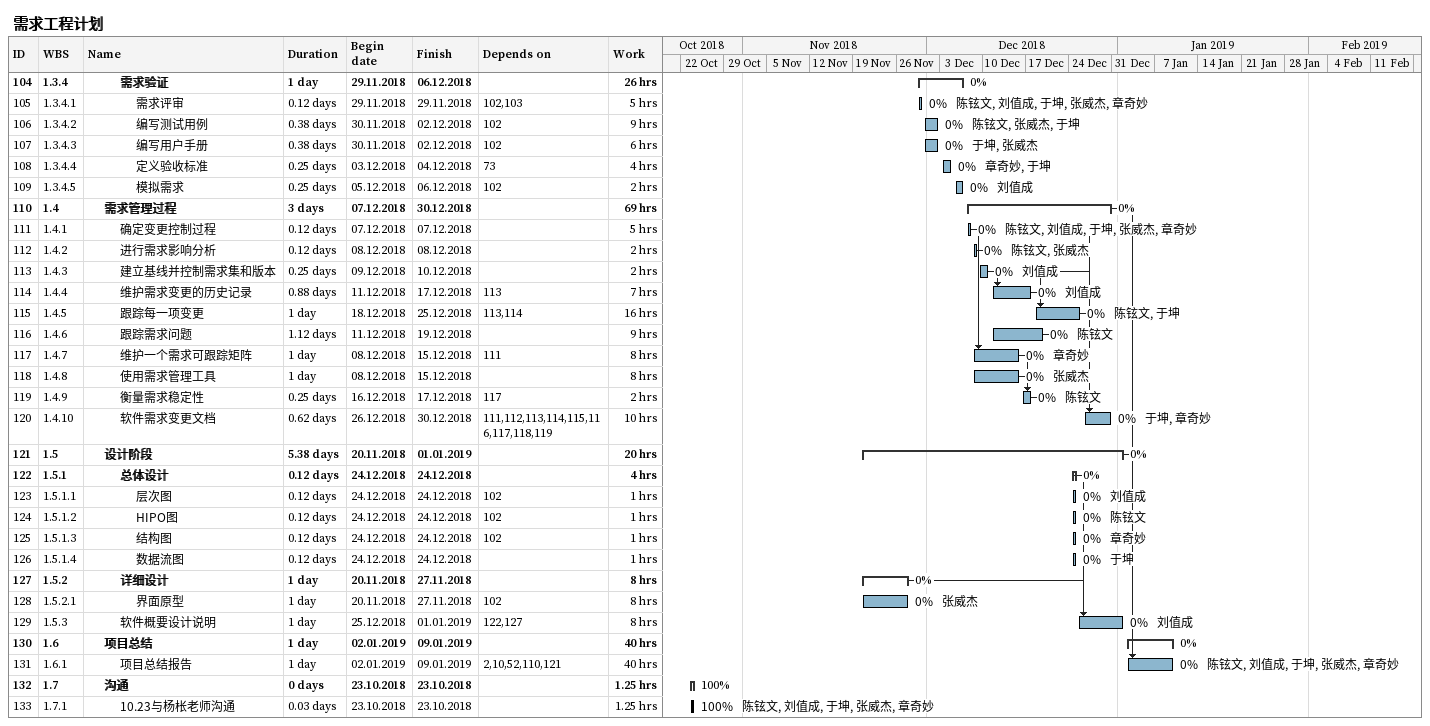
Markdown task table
需求工程计划

| ID | WBS | Task | Duration | Start | Finish | Predecessors | Resources | % complete | Work (h) |
|---|---|---|---|---|---|---|---|---|---|
| 104 | 1.3.4 | **需求验证** | 1d | 2018-11-29 | 2018-12-06 |  |  | 0 | 26 |
| 105 | 1.3.4.1 | 需求评审 | 0.12d | 2018-11-29 | 2018-11-29 | 102, 103 | 陈铉文, 刘值成, 于坤, 张威杰, 章奇妙 | 0 | 5 |
| 106 | 1.3.4.2 | 编写测试用例 | 0.38d | 2018-11-30 | 2018-12-02 | 102 | 陈铉文, 张威杰, 于坤 | 0 | 9 |
| 107 | 1.3.4.3 | 编写用户手册 | 0.38d | 2018-11-30 | 2018-12-02 | 102 | 于坤, 张威杰 | 0 | 6 |
| 108 | 1.3.4.4 | 定义验收标准 | 0.25d | 2018-12-03 | 2018-12-04 | 73 | 章奇妙, 于坤 | 0 | 4 |
| 109 | 1.3.4.5 | 模拟需求 | 0.25d | 2018-12-05 | 2018-12-06 | 102 | 刘值成 | 0 | 2 |
| 110 | 1.4 | **需求管理过程** | 3d | 2018-12-07 | 2018-12-30 |  |  | 0 | 69 |
| 111 | 1.4.1 | 确定变更控制过程 | 0.12d | 2018-12-07 | 2018-12-07 |  | 陈铉文, 刘值成, 于坤, 张威杰, 章奇妙 | 0 | 5 |
| 112 | 1.4.2 | 进行需求影响分析 | 0.12d | 2018-12-08 | 2018-12-08 |  | 陈铉文, 张威杰 | 0 | 2 |
| 113 | 1.4.3 | 建立基线并控制需求集和版本 | 0.25d | 2018-12-09 | 2018-12-10 |  | 刘值成 | 0 | 2 |
| 114 | 1.4.4 | 维护需求变更的历史记录 | 0.88d | 2018-12-11 | 2018-12-17 | 113 | 刘值成 | 0 | 7 |
| 115 | 1.4.5 | 跟踪每一项变更 | 1d | 2018-12-18 | 2018-12-25 | 113, 114 | 陈铉文, 于坤 | 0 | 16 |
| 116 | 1.4.6 | 跟踪需求问题 | 1.12d | 2018-12-11 | 2018-12-19 |  | 陈铉文 | 0 | 9 |
| 117 | 1.4.7 | 维护一个需求可跟踪矩阵 | 1d | 2018-12-08 | 2018-12-15 | 111 | 章奇妙 | 0 | 8 |
| 118 | 1.4.8 | 使用需求管理工具 | 1d | 2018-12-08 | 2018-12-15 |  | 张威杰 | 0 | 8 |
| 119 | 1.4.9 | 衡量需求稳定性 | 0.25d | 2018-12-16 | 2018-12-17 | 117 | 陈铉文 | 0 | 2 |
| 120 | 1.4.10 | 软件需求变更文档 | 0.62d | 2018-12-26 | 2018-12-30 | 111, 112, 113, 114, 115, 116, 117, 118, 119 | 于坤, 章奇妙 | 0 | 10 |
| 121 | 1.5 | **设计阶段** | 5.38d | 2018-11-20 | 2019-01-01 |  |  | 0 | 20 |
| 122 | 1.5.1 | **总体设计** | 0.12d | 2018-12-24 | 2018-12-24 |  |  | 0 | 4 |
| 123 | 1.5.1.1 | 层次图 | 0.12d | 2018-12-24 | 2018-12-24 | 102 | 刘值成 | 0 | 1 |
| 124 | 1.5.1.2 | HIPO图 | 0.12d | 2018-12-24 | 2018-12-24 | 102 | 陈铉文 | 0 | 1 |
| 125 | 1.5.1.3 | 结构图 | 0.12d | 2018-12-24 | 2018-12-24 | 102 | 章奇妙 | 0 | 1 |
| 126 | 1.5.1.4 | 数据流图 | 0.12d | 2018-12-24 | 2018-12-24 |  | 于坤 | 0 | 1 |
| 127 | 1.5.2 | **详细设计** | 1d | 2018-11-20 | 2018-11-27 |  |  | 0 | 8 |
| 128 | 1.5.2.1 | 界面原型 | 1d | 2018-11-20 | 2018-11-27 | 102 | 张威杰 | 0 | 8 |
| 129 | 1.5.3 | 软件概要设计说明 | 1d | 2018-12-25 | 2019-01-01 | 122, 127 | 刘值成 | 0 | 8 |
| 130 | 1.6 | **项目总结** | 1d | 2019-01-02 | 2019-01-09 |  |  | 0 | 40 |
| 131 | 1.6.1 | 项目总结报告 | 1d | 2019-01-02 | 2019-01-09 | 2, 10, 52, 110, 121 | 陈铉文, 刘值成, 于坤, 张威杰, 章奇妙 | 0 | 40 |
| 132 | 1.7 | **沟通** | 0d | 2018-10-23 | 2018-10-23 |  |  | 100 | 1.25 |
| 133 | 1.7.1 | 10.23与杨枨老师沟通 | 0.03d | 2018-10-23 | 2018-10-23 |  | 陈铉文, 刘值成, 于坤, 张威杰, 章奇妙 | 100 | 1.25 |
